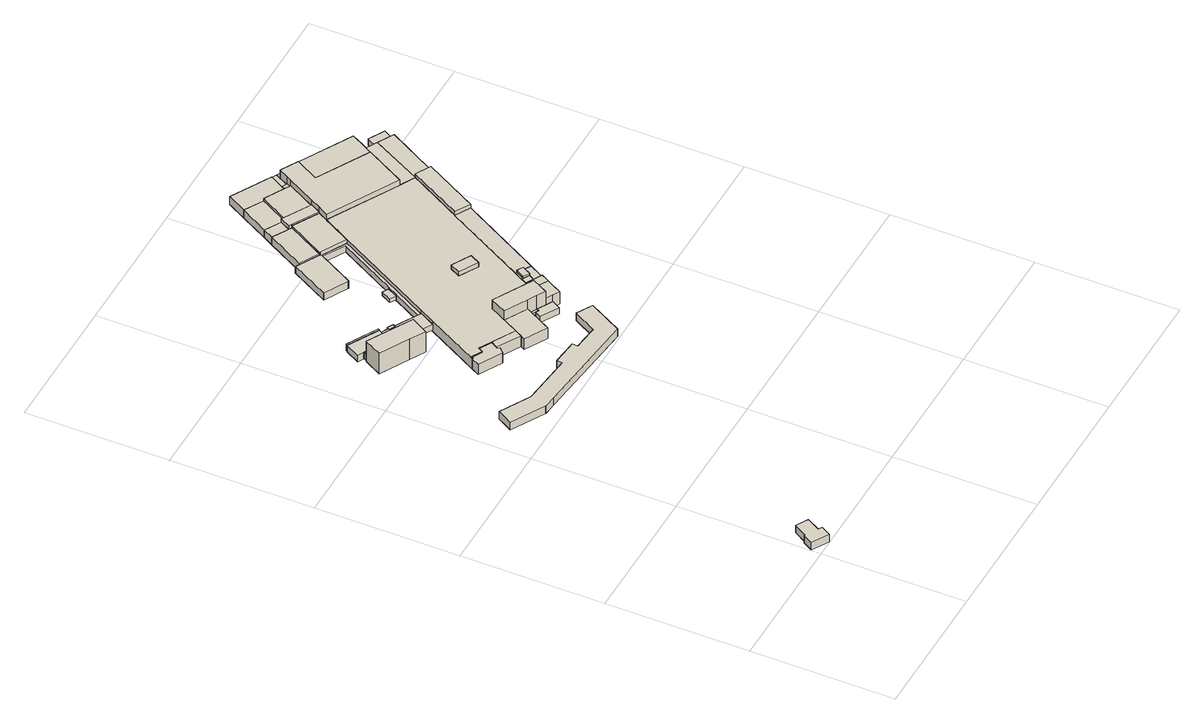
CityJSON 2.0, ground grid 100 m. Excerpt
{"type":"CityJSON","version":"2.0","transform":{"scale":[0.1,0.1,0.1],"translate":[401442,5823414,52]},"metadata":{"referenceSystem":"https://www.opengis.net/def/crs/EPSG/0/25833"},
"CityObjects":{
"building1":{"type":"Building","attributes":{"Gemeindeschluessel":"11000010","BezugspunktDach":"2200","function":"31001_2000","measuredHeight":6.26,"storeysAboveGround":1},"address":[{"country":"Germany","locality":"Berlin","thoroughfareNumber":"6","thoroughfareName":"Otto-Rosenberg-Straße"}],"geometry":[{"type":"Solid","lod":"1","boundaries":[[[[0,1,2,3,4,5,6,7]],[[8,9,10,11,12,13,14,15]],[[8,15,7,6]],[[9,8,6,5]],[[10,9,5,4]],[[11,10,4,3]],[[12,11,3,2]],[[13,12,2,1]],[[14,13,1,0]],[[15,14,0,7]]]]}]},
"building2":{"type":"Building","attributes":{"Gemeindeschluessel":"11000010","BezugspunktDach":"2200","function":"31001_2120","measuredHeight":6.07,"storeysAboveGround":1},"address":[{"country":"Germany","locality":"Berlin","thoroughfareNumber":"14 (3)","thoroughfareName":"Wolfener Straße"}],"geometry":[{"type":"Solid","lod":"1","boundaries":[[[[16,17,18,19,20,21,22,23,24,25,26,27,28,29]],[[30,31,32,33,34,35,36,37,38,39,40,41,42,43]],[[30,43,29,28]],[[31,30,28,27]],[[32,31,27,26]],[[33,32,26,25]],[[34,33,25,24]],[[35,34,24,23]],[[36,35,23,22]],[[37,36,22,21]],[[38,37,21,20]],[[39,38,20,19]],[[40,39,19,18]],[[41,40,18,17]],[[42,41,17,16]],[[43,42,16,29]]]]}]},
"building3":{"type":"Building","attributes":{"Gemeindeschluessel":"11000010","function":"31001_2083"},"address":[{"country":"Germany","locality":"Berlin","thoroughfareNumber":"14 (2)","thoroughfareName":"Wolfener Straße"}],"children":["building3-1","building3-2"]},
"building3-1":{"type":"BuildingPart","attributes":{"BezugspunktDach":"2200","measuredHeight":5.43,"storeysAboveGround":1},"parents":["building3"],"geometry":[{"type":"Solid","lod":"1","boundaries":[[[[44,45,46,47,48,49]],[[50,51,52,53,54,55]],[[50,55,49,48]],[[51,50,48,47]],[[52,51,47,46]],[[54,53,45,44]],[[55,54,44,49]],[[53,52,46,45]]]]}]},
"building3-2":{"type":"BuildingPart","attributes":{"BezugspunktDach":"2200","measuredHeight":6.58,"storeysAboveGround":1},"parents":["building3"],"geometry":[{"type":"MultiSurface","lod":"1","boundaries":[[[56,57,58,59,60]],[[53,52,61,62,63]],[[53,63,60,59]],[[46,45,59,58]],[[61,52,58,57]],[[62,61,57,56]],[[63,62,56,60]],[[52,64,53,65,45,46]]]}]},
"building4":{"type":"Building","attributes":{"Gemeindeschluessel":"11000010","BezugspunktDach":"2200","function":"51009_1610","measuredHeight":5.52,"storeysAboveGround":0},"address":[{"country":"Germany","locality":"Berlin"}],"geometry":[{"type":"Solid","lod":"1","boundaries":[[[[66,67,68,69]],[[70,71,72,73]],[[70,73,69,68]],[[71,70,68,67]],[[72,71,67,66]],[[73,72,66,69]]]]}]},
"building5":{"type":"Building","attributes":{"Gemeindeschluessel":"11000010","function":"31001_2020"},"address":[{"country":"Germany","locality":"Berlin","thoroughfareNumber":"14","thoroughfareName":"Wolfener Straße"}],"children":["building5-1","building5-2"]},
"building5-1":{"type":"BuildingPart","attributes":{"BezugspunktDach":"2200","measuredHeight":16.81,"storeysAboveGround":5},"parents":["building5"],"geometry":[{"type":"MultiSurface","lod":"1","boundaries":[[[74,75,76,77,78,79,80]],[[81,63,61,82,83,84,85]],[[81,85,80,79]],[[63,81,79,78]],[[61,63,78,77]],[[86,87,88,77,76]],[[82,61,89,90]],[[83,82,76,75]],[[84,83,75,74]],[[85,84,74,80]],[[90,89,88,87,86]]]}]},
"building5-2":{"type":"BuildingPart","attributes":{"BezugspunktDach":"2200","measuredHeight":4.61,"storeysAboveGround":5},"parents":["building5"],"geometry":[{"type":"MultiSurface","lod":"1","boundaries":[[[86,91,92,93,94,95,96,97,98,87]],[[99,100,101,102,103,104,105,106,90,89]],[[99,89,87,98]],[[100,99,98,97]],[[101,100,97,96]],[[102,101,96,95]],[[103,102,95,94]],[[104,103,94,93]],[[105,104,93,92]],[[106,105,92,91]],[[90,106,91,86]],[[90,107,86,87,89]]]}]},
"building6":{"type":"Building","attributes":{"Gemeindeschluessel":"11000010","BezugspunktDach":"2200","function":"51009_1610","measuredHeight":8.91,"storeysAboveGround":0},"address":[{"country":"Germany","locality":"Berlin"}],"geometry":[{"type":"Solid","lod":"1","boundaries":[[[[108,109,110,111]],[[112,113,114,115]],[[112,115,111,110]],[[113,112,110,109]],[[114,113,109,108]],[[115,114,108,111]]]]}]},
"building7":{"type":"Building","attributes":{"Gemeindeschluessel":"11000010","BezugspunktDach":"2200","function":"51009_1610","measuredHeight":4.33,"storeysAboveGround":0},"address":[{"country":"Germany","locality":"Berlin"}],"geometry":[{"type":"Solid","lod":"1","boundaries":[[[[116,117,118,119,120,121]],[[122,123,124,125,126,127]],[[122,127,121,120]],[[123,122,120,119]],[[124,123,119,118]],[[125,124,118,117]],[[126,125,117,116]],[[127,126,116,121]]]]}]},
"building8":{"type":"Building","attributes":{"Gemeindeschluessel":"11000010","BezugspunktDach":"2200","function":"31001_2523","measuredHeight":3.05,"storeysAboveGround":1},"address":[{"country":"Germany","locality":"Berlin","thoroughfareNumber":"14 (10)","thoroughfareName":"Wolfener Straße"}],"geometry":[{"type":"Solid","lod":"1","boundaries":[[[[128,129,130,131]],[[132,133,134,135]],[[132,135,131,130]],[[133,132,130,129]],[[134,133,129,128]],[[135,134,128,131]]]]}]},
"building9":{"type":"Building","attributes":{"Gemeindeschluessel":"11000010","BezugspunktDach":"2200","function":"51009_1610","measuredHeight":5.07,"storeysAboveGround":0},"address":[{"country":"Germany","locality":"Berlin"}],"geometry":[{"type":"Solid","lod":"1","boundaries":[[[[136,137,138,139,140,141,142]],[[143,144,145,146,147,148,149]],[[143,149,142,141]],[[144,143,141,140]],[[145,144,140,139]],[[146,145,139,138]],[[147,146,138,137]],[[148,147,137,136]],[[149,148,136,142]]]]}]},
"building10":{"type":"Building","attributes":{"Gemeindeschluessel":"11000010","function":"31001_2111"},"address":[{"country":"Germany","locality":"Berlin","thoroughfareNumber":"14 (1)","thoroughfareName":"Wolfener Straße"}],"children":["building10-1","building10-2","building10-3","building10-4","building10-5","building10-6","building10-7","building10-8","building10-9","building10-10","building10-11","building10-12","building10-13","building10-14","building10-15","building10-16","building10-17","building10-18","building10-19","building10-20","building10-21","building10-22","building10-23","building10-24","building10-25","building10-26","building10-27","building10-28","building10-29","building10-30","building10-31"]},
"building10-1":{"type":"BuildingPart","attributes":{"BezugspunktDach":"2200","measuredHeight":16.02,"storeysAboveGround":4},"parents":["building10"],"geometry":[{"type":"MultiSurface","lod":"1","boundaries":[[[150,151,152,153,154,155,156]],[[157,158,159,160,161,162,163]],[[164,165,166,156,155]],[[167,164,155,154]],[[159,168,169,154,153]],[[170,168,153,152]],[[161,160,152,151]],[[171,172,173,151,150]],[[162,161,174,175]],[[165,176,162,150,156]],[[157,163,166,165,164]],[[177,158,157,164,167]],[[158,178,169,168,159]],[[160,159,168,170]],[[175,174,173,172,171]],[[179,163,162,176,165]]]}]},
"building10-2":{"type":"BuildingPart","attributes":{"BezugspunktDach":"2200","measuredHeight":6.39,"storeysAboveGround":4},"parents":["building10"],"geometry":[{"type":"MultiSurface","lod":"1","boundaries":[[[180,181,182,183,184]],[[185,186,187,188,189]],[[185,189,184,183]],[[186,182,183,182]],[[187,186,190,191,181]],[[188,187,191,192]],[[193,194,180,184]],[[185,195,183,182,186]],[[182,181,191,190]],[[192,191,181,180]],[[189,188,194,193]]]}]},
"building10-3":{"type":"BuildingPart","attributes":{"BezugspunktDach":"2200","measuredHeight":6.37,"storeysAboveGround":4},"parents":["building10"],"geometry":[{"type":"MultiSurface","lod":"1","boundaries":[[[182,196,197,183]],[[198,199,186,185]],[[198,185,183,197]],[[197,200,197,196]],[[186,199,196,201,190]],[[202,199,198,200,197,196]],[[190,201,196,182]],[[203,185,186,182,183]]]}]},
"building10-4":{"type":"BuildingPart","attributes":{"BezugspunktDach":"2200","measuredHeight":8.81,"storeysAboveGround":4},"parents":["building10"],"geometry":[{"type":"MultiSurface","lod":"1","boundaries":[[[204,205,206,207,110,109,165,164,167,208,209,210,211,212,213,214,215,216],[217,218,219,220]],[[221,222,223,224,225,226,227,228,229,230,231,232,233,234,235,236,237,238],[239,240,241,242]],[[221,238,216,215]],[[243,222,221,215,214]],[[244,243,214,213]],[[224,245,246,213,212]],[[230,229,167,158,157]],[[231,230,164,157,163]],[[233,232,109,110]],[[247,248,233,234,233,110,207]],[[249,250,247,207,206]],[[234,247,234,235]],[[251,250,206,205]],[[237,236,237,252,251,205,204]],[[238,237,238,253,252,204,216]],[[239,242,220,254,255]],[[240,239,219,255,256,257]],[[241,240,218,256,258]],[[242,241,217,258,254,259]],[[223,260,246,245,224]],[[224,212,211,225]],[[225,211,210,226]],[[227,226,210,209]],[[209,261,262,227,263]],[[208,228,262,261]],[[229,228,208,167]],[[157,158,167,164]],[[163,157,164,165]],[[232,231,165,109]],[[234,233,248,247]],[[235,234,247,250,249]],[[236,235,250,251]],[[251,252,237,236]],[[252,253,238,237]],[[255,254,220,219,264]],[[257,256,255,219,218]],[[258,256,218,217,265]],[[259,254,258,217,220]]]}]},
"building10-5":{"type":"BuildingPart","attributes":{"BezugspunktDach":"2200","measuredHeight":8.94,"storeysAboveGround":4},"parents":["building10"],"geometry":[{"type":"MultiSurface","lod":"1","boundaries":[[[266,267,268,269,270,271]],[[201,272,273,274,191,190]],[[196,182,275,271,270]],[[272,276,196,270,269]],[[277,278,272,269,268]],[[191,279,280,267,266]],[[182,181,266,271]],[[201,190,275,182,196]],[[201,196,276,272]],[[273,272,278,277]],[[274,273,268,267,281]],[[274,282,280,279,191]],[[190,191,181,182]]]}]},
"building10-6":{"type":"BuildingPart","attributes":{"BezugspunktDach":"2200","measuredHeight":8.17,"storeysAboveGround":4},"parents":["building10"],"geometry":[{"type":"MultiSurface","lod":"1","boundaries":[[[283,246,245,280,279,284]],[[191,274,224,223,285,286]],[[181,180,192,194,287,284,279]],[[224,245,224,223]],[[288,244,246,283]],[[286,289,290,291,283,284]],[[191,192,180,181]],[[286,287,194,192]],[[274,191,279,280]],[[224,274,280,245]],[[223,224,245,246]],[[285,223,244,288]],[[292,290,289,286]],[[285,291,290,292]]]}]},
"building10-7":{"type":"BuildingPart","attributes":{"BezugspunktDach":"2200","measuredHeight":8.24,"storeysAboveGround":4},"parents":["building10"],"geometry":[{"type":"MultiSurface","lod":"1","boundaries":[[[277,293,294,295,278]],[[296,297,298,299,300]],[[296,301,276,300,278,295]],[[297,302,301,295,294]],[[298,297,294,293],[298,303,304,297]],[[300,276,301,296]],[[296,301,302,297]],[[303,298,297,304]],[[299,298,293,277]],[[300,299,277,278]]]}]},
"building10-8":{"type":"BuildingPart","attributes":{"BezugspunktDach":"2200","measuredHeight":6.38,"storeysAboveGround":4},"parents":["building10"],"geometry":[{"type":"MultiSurface","lod":"1","boundaries":[[[305,306,307,291,290,289,308,309,310]],[[311,312,313,314,315,316,317,318,319]],[[311,319,310,309]],[[320,321,311,309,308]],[[287,320,308,289]],[[314,313,289,286,292]],[[315,314,290,292,285,291]],[[316,315,291,307],[285,322,323,288]],[[317,316,307,306]],[[318,317,306,305]],[[319,318,305,310]],[[312,311,321,320]],[[313,312,320,287]],[[292,286,289,290]],[[291,285,292,290]],[[323,322,285,288]]]}]},
"building10-9":{"type":"BuildingPart","attributes":{"BezugspunktDach":"2200","measuredHeight":5.34,"storeysAboveGround":4},"parents":["building10"],"geometry":[{"type":"MultiSurface","lod":"1","boundaries":[[[287,194,193,324,321]],[[325,189,188,313,311]],[[325,311,321,324]],[[189,325,324,193]],[[313,188,194,192,286,287]],[[313,312,326,312]],[[189,193,194,188]],[[287,286,192,194]],[[327,311,312,320,321]],[[320,326,312,313,287]]]}]},
"building10-10":{"type":"BuildingPart","attributes":{"BezugspunktDach":"2200","measuredHeight":6.37,"storeysAboveGround":4},"parents":["building10"],"geometry":[{"type":"MultiSurface","lod":"1","boundaries":[[[196,276,301,328,197]],[[329,330,331,199,198]],[[329,198,197,328]],[[331,330,301,296,300]],[[199,331,272,201,332]],[[301,302,333,297,296,334]],[[334,296,330,329,328,301]],[[300,296,301,276]],[[332,201,272,276,196]],[[335,199,196,197,198]]]}]},
"building10-11":{"type":"BuildingPart","attributes":{"BezugspunktDach":"2200","measuredHeight":6.37,"storeysAboveGround":4},"parents":["building10"],"geometry":[{"type":"MultiSurface","lod":"1","boundaries":[[[301,302,336,337,338,328]],[[339,340,341,342,330,329]],[[339,329,328,338]],[[340,339,338,337]],[[341,340,337,336],[341,343,344,340]],[[342,341,345,297]],[[330,342,333,297,296]],[[346,328,301,334,296,330,301,328]],[[343,341,340,344]],[[297,345,336,302]],[[296,297,333,302,301,334]],[[329,330,296,334,301,328,346]]]}]},
"building10-12":{"type":"BuildingPart","attributes":{"BezugspunktDach":"2200","measuredHeight":6.03,"storeysAboveGround":4},"parents":["building10"],"geometry":[{"type":"MultiSurface","lod":"1","boundaries":[[[347,348,349,344,343]],[[340,350,351,352,341]],[[350,340,344,349]],[[341,352,353,345]],[[340,341,343,344]],[[350,349,348,351]],[[352,351,348,347]],[[345,353,347,343]]]}]},
"building10-13":{"type":"BuildingPart","attributes":{"BezugspunktDach":"2200","measuredHeight":4.72,"storeysAboveGround":4},"parents":["building10"],"geometry":[{"type":"MultiSurface","lod":"1","boundaries":[[[354,355,173,172,356]],[[175,174,357,358,359]],[[357,174,173,355]],[[358,357,355,354]],[[359,358,354,356]],[[175,359,360,356,172]],[[174,175,172,173,139]]]}]},
"building10-14":{"type":"BuildingPart","attributes":{"BezugspunktDach":"2200","measuredHeight":13.33,"storeysAboveGround":4},"parents":["building10"],"geometry":[{"type":"MultiSurface","lod":"1","boundaries":[[[361,362,363,364,365,366,367,368,369,370]],[[371,372,373,352,351,374,375,376,377,378]],[[280,245,370,369]],[[371,378,224,274]],[[372,371,274,273,268,267,369,368]],[[293,277,368,367]],[[373,372,379,299,298]],[[380,303,298,353,352,373,367,366]],[[348,347,352,366,365]],[[381,382,383,384,365,364]],[[375,385,386,364,363]],[[387,385,375,363,362]],[[388,389,390,376,377,376,362,361]],[[212,211,225,224,378,377,361,370]],[[274,224,245,280]],[[267,268,273,274]],[[298,299,379,277,293]],[[353,298,303,380]],[[351,352,347,348]],[[374,391,382,381]],[[391,351,384,383,382]],[[374,386,385,375]],[[376,375,385,387]],[[377,376,390,389,388]],[[224,225,211,212]]]}]},
"building10-15":{"type":"BuildingPart","attributes":{"BezugspunktDach":"2200","measuredHeight":9.2,"storeysAboveGround":4},"parents":["building10"],"geometry":[{"type":"MultiSurface","lod":"1","boundaries":[[[392,393,394,390,389]],[[376,395,396,397,377]],[[396,395,394,393]],[[397,396,398,399]],[[211,210,392,389]],[[377,397,226,225]],[[376,377,389,390]],[[376,390,394,395]],[[399,398,400,393,392,401]],[[225,226,210,211]]]}]},
"building10-16":{"type":"BuildingPart","attributes":{"BezugspunktDach":"2200","measuredHeight":9.16,"storeysAboveGround":4},"parents":["building10"],"geometry":[{"type":"MultiSurface","lod":"1","boundaries":[[[402,403,393,392]],[[398,404,405,399]],[[406,407,408,409,393,403]],[[405,404,403,402]],[[399,405,402,410,411,392]],[[398,399,392,393]],[[404,398,409,408,407,406]],[[392,411,410,402]]]}]},
"building10-17":{"type":"BuildingPart","attributes":{"BezugspunktDach":"2200","measuredHeight":8.96,"storeysAboveGround":4},"parents":["building10"],"geometry":[{"type":"MultiSurface","lod":"1","boundaries":[[[412,413,414,415,416,417]],[[227,418,419,420,421,262]],[[209,261,417,416]],[[418,227,416,422,423]],[[419,418,415,414]],[[420,424,425,419,414,413]],[[421,420,413,426,427]],[[262,417,412,417]],[[227,262,261,209]],[[423,422,416,415]],[[419,425,424,420,428]],[[427,426,413,412]],[[412,417,262,421]]]}]},
"building10-18":{"type":"BuildingPart","attributes":{"BezugspunktDach":"2200","measuredHeight":9.97,"storeysAboveGround":4},"parents":["building10"],"geometry":[{"type":"MultiSurface","lod":"1","boundaries":[[[429,430,431,432,433,412,417,434]],[[262,421,435,436,437,438,439,228]],[[262,261,208,440,434,417]],[[435,421,427,441,433]],[[436,435,441,442]],[[437,436,432,442,443,431]],[[444,445,431,430]],[[228,440,208,261,262]],[[446,421,262,417,412]],[[447,412,433,441,427]],[[442,441,433,432]],[[431,443,442,432]],[[438,437,445,444]],[[439,438,430,429]],[[439,429,434,228]]]}]},
"building10-19":{"type":"BuildingPart","attributes":{"BezugspunktDach":"2200","measuredHeight":8.89,"storeysAboveGround":4},"parents":["building10"],"geometry":[{"type":"MultiSurface","lod":"1","boundaries":[[[448,425,424,445,444]],[[437,420,419,449,438]],[[420,437,445,443,426]],[[449,419,425,448]],[[438,444,445,437,450]],[[426,443,445,424]],[[419,420,424,425]],[[449,448,444,438]]]}]},
"building10-20":{"type":"BuildingPart","attributes":{"BezugspunktDach":"2200","measuredHeight":4.97,"storeysAboveGround":4},"parents":["building10"],"geometry":[{"type":"Solid","lod":"1","boundaries":[[[[407,451,452,408]],[[453,454,404,398]],[[453,398,408,452]],[[454,453,452,451]],[[404,454,451,407]],[[398,404,407,408]]]]}]},
"building10-21":{"type":"BuildingPart","attributes":{"BezugspunktDach":"2200","measuredHeight":7.13,"storeysAboveGround":4},"parents":["building10"],"geometry":[{"type":"MultiSurface","lod":"1","boundaries":[[[303,380,455,304]],[[345,353,298,297]],[[345,336,302,297,304,455]],[[347,343,455,380]],[[297,302,336,345]],[[456,353,345,343,347]],[[353,457,380,303,298]],[[298,303,304,297]]]}]},
"building10-22":{"type":"BuildingPart","attributes":{"BezugspunktDach":"2200","measuredHeight":8.36,"storeysAboveGround":4},"parents":["building10"],"geometry":[{"type":"Solid","lod":"1","boundaries":[[[[458,459,460,461,248,247,250,251,252,253,462]],[[238,237,236,235,234,233,463,464,465,466,467]],[[238,467,462,253]],[[463,233,248,461]],[[464,463,461,460]],[[465,464,460,459]],[[466,465,459,458]],[[467,466,458,462]],[[237,238,253,252]],[[237,252,251,236]],[[235,236,251,250]],[[234,235,250,247]],[[233,234,247,248]]]]}]},
"building10-23":{"type":"BuildingPart","attributes":{"BezugspunktDach":"2200","measuredHeight":7.95,"storeysAboveGround":4},"parents":["building10"],"geometry":[{"type":"MultiSurface","lod":"1","boundaries":[[[382,381,468,469,470,383]],[[350,471,472,374,391,351]],[[349,348,383,470]],[[471,350,470,469]],[[472,471,469,468]],[[374,472,468,381]],[[374,473,374,391]],[[391,382,391,351]],[[350,351,348,349]],[[391,374,473,381,382]],[[351,391,382,383,474]]]}]},
"building10-24":{"type":"BuildingPart","attributes":{"BezugspunktDach":"2200","measuredHeight":5.21,"storeysAboveGround":4},"parents":["building10"],"geometry":[{"type":"MultiSurface","lod":"1","boundaries":[[[243,244,288,323,475,476,477,478,479,480]],[[481,482,483,484,485,322,285,223,222,486]],[[481,486,480,479]],[[482,481,479,478]],[[483,482,478,477]],[[484,483,477,476]],[[485,484,476,475]],[[322,485,475,323]],[[285,288,285,223]],[[222,223,244,223,222,243]],[[486,222,243,480]],[[285,322,323,288]],[[223,285,288,244]]]}]},
"building10-25":{"type":"BuildingPart","attributes":{"BezugspunktDach":"2200","measuredHeight":9.04,"storeysAboveGround":4},"parents":["building10"],"geometry":[{"type":"MultiSurface","lod":"1","boundaries":[[[487,488,176,165,109,108,489]],[[490,491,492,493,494,495,496]],[[490,496,489,108]],[[491,490,108,109]],[[492,491,232,231]],[[493,492,163,162,176]],[[356,172,176,488]],[[494,493,175,359]],[[495,494,488,487]],[[496,495,487,489]],[[231,232,109,165]],[[165,176,162,163]],[[359,175,172,356]]]}]},
"building10-26":{"type":"BuildingPart","attributes":{"BezugspunktDach":"2200","measuredHeight":10.25,"storeysAboveGround":4},"parents":["building10"],"geometry":[{"type":"MultiSurface","lod":"1","boundaries":[[[168,497,498,499,169]],[[228,449,500,501,229]],[[208,167,169,499]],[[449,228,502,228,439,438,449,448,444,503,430,429,434,499,498]],[[500,449,498,497]],[[497,500,501,504,501,500,497,168]],[[229,501,505,159,158,506]],[[228,229,167,208]],[[430,438,439,429]],[[434,429,439,228,502]],[[503,444,448,449,438]],[[506,158,159,505,168,169]]]}]},
"building10-27":{"type":"BuildingPart","attributes":{"BezugspunktDach":"2200","measuredHeight":11.84,"storeysAboveGround":4},"parents":["building10"],"geometry":[{"type":"MultiSurface","lod":"1","boundaries":[[[507,508,509,510]],[[411,410,423,422]],[[411,210,209,422,510,509]],[[402,392,509,508]],[[423,410,508,507]],[[416,415,507,510]],[[422,209,210,411]],[[410,411,392,402]],[[511,422,423,415,416]]]}]},
"building10-28":{"type":"BuildingPart","attributes":{"BezugspunktDach":"2200","measuredHeight":10.21,"storeysAboveGround":4},"parents":["building10"],"geometry":[{"type":"MultiSurface","lod":"1","boundaries":[[[512,513,497,168,170]],[[501,500,514,515,516]],[[501,516,160,159,168]],[[514,500,497,513]],[[515,514,513,512]],[[516,515,512,170]],[[517,170,168,159,160]],[[518,500,501,519,168,497]]]}]},
"building10-29":{"type":"BuildingPart","attributes":{"BezugspunktDach":"2200","measuredHeight":10.78,"storeysAboveGround":4},"parents":["building10"],"geometry":[{"type":"MultiSurface","lod":"1","boundaries":[[[520,521,522,523]],[[427,426,443,441]],[[412,433,523,522]],[[413,412,522,521]],[[443,445,424,524,521,520]],[[433,432,431,520,523]],[[427,441,433,412]],[[426,427,412,413]],[[426,524,424,445,443]],[[441,442,432,433]],[[442,443,431,432]]]}]},
"building10-30":{"type":"BuildingPart","attributes":{"BezugspunktDach":"2200","measuredHeight":11.77,"storeysAboveGround":4},"parents":["building10"],"geometry":[{"type":"MultiSurface","lod":"1","boundaries":[[[525,526,527,528]],[[256,255,254,258]],[[218,217,528,527]],[[219,218,527,526]],[[220,219,526,525]],[[217,220,525,528]],[[256,258,217,218]],[[529,255,256,218,219]],[[254,255,219,220]],[[265,258,254,220,217]]]}]},
"building10-31":{"type":"BuildingPart","attributes":{"BezugspunktDach":"2200","measuredHeight":13.29,"storeysAboveGround":4},"parents":["building10"],"geometry":[{"type":"MultiSurface","lod":"1","boundaries":[[[387,530,531,386,385]],[[532,533,534,535,536]],[[532,536,537,375,374]],[[533,532,386,531]],[[534,533,531,530]],[[390,394,395,376,535,534,530,387]],[[536,535,538,376,375]],[[374,375,537,385,386]],[[376,395,394,390]],[[375,376,538,387,385]]]}]}
},
"vertices":[
[127,6,64],[166,75,64],[141,89,64],[192,183,64],[111,229,64],[58,137,64],[51,141,64],[10,73,64],[51,141,2],[58,137,2],[111,229,2],[192,183,2],[141,89,2],[166,75,2],[127,6,2],[10,73,2],
[398,2092,83],[401,2091,83],[488,2082,83],[1232,2007,83],[1361,2241,83],[1252,2301,83],[1163,2139,83],[984,2158,83],[987,2198,83],[805,2215,83],[801,2176,83],[439,2212,83],[225,2329,83],[165,2221,83],[225,2329,22],[439,2212,22],[801,2176,22],[805,2215,22],[987,2198,22],[984,2158,22],[1163,2139,22],[1252,2301,22],[1361,2241,22],[1232,2007,22],[488,2082,22],[401,2091,22],[398,2092,22],[165,2221,22],
[344,3321,85],[348,3319,85],[517,3226,85],[570,3323,85],[359,3440,85],[305,3342,85],[359,3440,31],[570,3323,31],[517,3226,31],[348,3319,31],[344,3321,31],[305,3342,31],
[419,3248,87],[504,3201,87],[517,3226,87],[348,3319,87],[335,3295,87],[504,3201,31],[419,3248,31],[335,3295,31],[441,3268,31],[348,3319,58],
[570,3323,90],[576,3334,90],[364,3449,90],[359,3440,90],[364,3449,34],[576,3334,34],[570,3323,34],[359,3440,34],
[468,3062,199],[573,3003,199],[641,3124,199],[504,3201,199],[335,3295,199],[331,3297,199],[264,3174,199],[331,3297,31],[641,3124,31],[573,3003,31],[468,3062,31],[264,3174,31],[641,3124,80],[504,3201,80],[504,3201,65],[504,3201,34],[641,3124,34],
[769,3053,80],[829,3161,80],[810,3172,80],[653,3260,80],[649,3252,80],[609,3275,80],[614,3282,80],[563,3310,80],[563,3310,34],[614,3282,34],[609,3275,34],[649,3252,34],[653,3260,34],[810,3172,34],[829,3161,34],[769,3053,34],[641,3124,70],
[884,2501,112],[912,2552,112],[753,2639,112],[725,2589,112],[753,2639,23],[912,2552,23],[884,2501,23],[725,2589,23],
[649,3252,82],[653,3260,82],[659,3270,82],[620,3292,82],[614,3282,82],[609,3275,82],[614,3282,39],[620,3292,39],[659,3270,39],[653,3260,39],[649,3252,39],[609,3275,39],
[921,3380,63],[960,3450,63],[919,3473,63],[881,3403,63],[919,3473,33],[960,3450,33],[921,3380,33],[881,3403,33],
[1261,2422,72],[1294,2483,72],[1246,2509,72],[1188,2542,72],[1179,2525,72],[1161,2535,72],[1137,2491,72],[1161,2535,22],[1179,2525,22],[1188,2542,22],[1246,2509,22],[1294,2483,22],[1261,2422,22],[1137,2491,22],
[1127,2575,186],[1188,2542,186],[1246,2509,186],[1306,2619,186],[1296,2625,186],[1032,2771,186],[971,2660,186],[1032,2771,26],[1296,2625,26],[1306,2619,26],[1246,2509,26],[1188,2542,26],[1127,2575,26],[971,2660,26],[1032,2771,112],[971,2660,112],[971,2660,61],[1296,2625,112],[1306,2619,126],[1296,2625,126],[1246,2509,126],[1127,2575,40],[1127,2575,74],[1188,2542,74],[1188,2542,27],[1127,2575,27],[1127,2575,112],[1296,2625,68],[1296,2625,106],[971,2660,56],
[1038,3966,86],[1180,4224,86],[1158,4237,86],[1049,4298,86],[906,4040,86],[1049,4298,22],[1158,4237,22],[1180,4224,22],[1038,3966,22],[906,4040,22],[1158,4237,24],[1180,4224,24],[1038,3966,24],[906,4040,76],[1038,3966,76],[1049,4298,75],
[1197,4308,86],[1088,4369,86],[1088,4369,22],[1197,4308,22],[1088,4369,38],[1197,4308,24],[1197,4308,30],[1049,4298,51],
[570,2677,112],[578,2690,112],[648,2651,112],[667,2687,112],[1327,2680,112],[1701,3358,112],[1907,3732,112],[1801,3787,112],[1318,4052,112],[1214,3862,112],[829,3161,112],[769,3053,112],[564,2680,112],[1209,3090,112],[1248,3160,112],[1379,3088,112],[1341,3018,112],[769,3053,24],[829,3161,24],[1214,3862,24],[1318,4052,24],[1801,3787,24],[1907,3732,24],[1701,3358,24],[1327,2680,24],[1296,2625,24],[1032,2771,24],[971,2660,24],[912,2552,24],[753,2639,24],[667,2687,24],[648,2651,24],[578,2690,24],[570,2677,24],[564,2680,24],[1379,3088,24],[1248,3160,24],[1209,3090,24],[1341,3018,24],[829,3161,76],[1214,3862,76],[1318,4052,105],[1214,3862,105],[667,2687,108],[753,2639,108],[648,2651,77],[648,2651,108],[578,2690,108],[570,2677,108],[564,2680,108],[1341,3018,29],[1379,3088,29],[1248,3160,29],[1248,3160,49],[1209,3090,29],[1341,3018,73],[1214,3862,83],[1386,2787,112],[1386,2787,24],[1701,3358,90],[1379,3088,49],[1209,3090,49],
[1180,4224,114],[1358,4124,114],[1398,4196,114],[1220,4296,114],[1197,4308,114],[1158,4237,114],[1220,4296,24],[1398,4196,24],[1358,4124,24],[1158,4237,46],[1220,4296,86],[1398,4196,105],[1220,4296,105],[1180,4224,105],[1358,4124,105],[1358,4124,98],[1358,4124,67],
[1043,3957,105],[1036,3961,105],[1043,3957,24],[1036,3961,24],[1036,3961,76],[1043,3957,76],[1036,3961,81],[1038,3960,81],[1043,3957,81],[1038,3960,24],
[1507,4393,105],[1474,4412,105],[1328,4492,105],[1328,4492,23],[1474,4412,23],[1507,4393,23],[1398,4196,23],[1220,4296,23],[1328,4492,86],[1474,4412,86],[1507,4393,94],[1474,4412,94],
[737,3783,81],[894,3697,81],[899,3694,81],[882,4046,81],[877,4049,81],[732,3786,81],[877,4049,22],[882,4046,22],[1036,3961,22],[1038,3960,22],[1043,3957,22],[899,3694,22],[894,3697,22],[737,3783,22],[732,3786,22],[882,4046,76],[877,4049,76],[1035,3943,24],[1035,3943,76],
[880,4055,76],[880,4055,22],[882,4046,59],[877,4049,56],
[1196,4565,86],[1196,4565,22],[1328,4492,22],[1220,4296,22],[1197,4308,84],[1474,4412,68],[1328,4492,70],[1090,4368,22],
[1491,4444,86],[1547,4544,86],[1269,4698,86],[1269,4698,22],[1547,4544,22],[1491,4444,22],[1474,4412,22],[1491,4444,83],[1547,4544,83],[1491,4444,23],[1196,4565,64],
[1525,4425,83],[1560,4490,83],[1580,4526,83],[1580,4526,22],[1560,4490,22],[1525,4425,22],[1525,4425,23],
[1161,2535,74],[1179,2525,74],[1118,2559,74],[1179,2525,27],[1161,2535,27],[1118,2559,27],[1118,2559,68],
[1801,3787,156],[1953,4063,156],[1590,4264,156],[1678,4425,156],[1560,4490,156],[1525,4425,156],[1507,4393,156],[1398,4196,156],[1358,4124,156],[1318,4052,156],[1358,4124,22],[1398,4196,22],[1507,4393,22],[1678,4425,22],[1590,4264,22],[1953,4063,22],[1801,3787,22],[1318,4052,22],[1398,4196,102],[1525,4425,94],[1678,4425,84],[1619,4457,84],[1560,4490,84],[1560,4490,60],[1590,4264,154],[1678,4425,154],[1953,4063,154],[1801,3787,97],[1801,3787,115],[1953,4063,115],[1619,4457,22],
[1907,3732,115],[2092,4084,115],[1995,4138,115],[1995,4138,22],[2092,4084,22],[1907,3732,22],[2092,4084,23],[1907,3732,23],[2092,4084,92],[1907,3732,26],
[2011,3675,115],[2203,4023,115],[2203,4023,23],[2011,3675,23],[2203,4023,41],[2203,4023,72],[2092,4084,72],[2092,4084,53],[2011,3675,25],[1907,3732,25],
[1396,2781,114],[1438,2758,114],[1489,2729,114],[1805,3300,114],[1701,3358,114],[1386,2787,114],[1805,3300,24],[1489,2729,24],[1438,2758,24],[1396,2781,24],[1701,3358,25],[1805,3300,25],[1438,2758,113],[1489,2729,113],[1438,2758,25],[1396,2781,25],[1439,2757,24],
[1353,2665,114],[1379,2651,114],[1405,2698,114],[1384,2710,114],[1363,2721,114],[1327,2680,114],[1363,2721,24],[1384,2710,24],[1405,2698,24],[1379,2651,24],[1353,2665,24],[1327,2680,70],[1363,2721,25],[1384,2710,25],[1405,2698,25],[1379,2651,113],[1405,2698,113],[1396,2781,58],[1396,2781,56],
[1431,2623,113],[1431,2623,24],[1393,2676,24],
[2250,4109,72],[2140,4170,72],[2140,4170,23],[2250,4109,23],
[1491,4444,94],[1525,4425,31],[1525,4425,42],
[696,2536,108],[732,2570,108],[721,2581,108],[725,2589,108],[533,2625,108],[725,2589,24],[721,2581,24],[732,2570,24],[696,2536,24],[533,2625,24],
[1698,4461,84],[1639,4494,84],[1580,4526,84],[1639,4494,22],[1698,4461,22],[1678,4425,41],[1560,4490,72],
[1189,3858,76],[963,3449,76],[960,3450,76],[921,3380,76],[925,3379,76],[810,3172,76],[925,3379,24],[921,3380,24],[960,3450,24],[963,3449,24],[1189,3858,24],[810,3172,24],
[1023,2386,112],[1118,2559,112],[868,2472,112],[884,2501,22],[912,2552,22],[971,2660,22],[1127,2575,22],[1118,2559,22],[1023,2386,22],[868,2472,22],
[1400,2567,126],[1431,2623,126],[1327,2680,126],[1400,2567,24],[1306,2619,24],[1327,2680,43],[1379,2651,53],[1306,2619,82],[1306,2619,70],[1296,2625,97],
[1805,3300,144],[2011,3675,144],[1907,3732,144],[1701,3358,144],[1701,3358,101],
[1294,2483,126],[1340,2458,126],[1340,2458,24],[1294,2483,24],[1246,2509,24],[1246,2509,60],[1400,2567,92],[1306,2619,100],
[1405,2698,133],[1438,2758,133],[1396,2781,133],[1363,2721,133],[1438,2758,83],
[1341,3018,146],[1379,3088,146],[1248,3160,146],[1209,3090,146],[1379,3088,63],
[1995,4138,154],[2042,4224,154],[1678,4425,21],[2042,4224,21],[1995,4138,21],[1953,4063,21],[1590,4264,21],[1590,4264,122],[1953,4063,97]
]}
